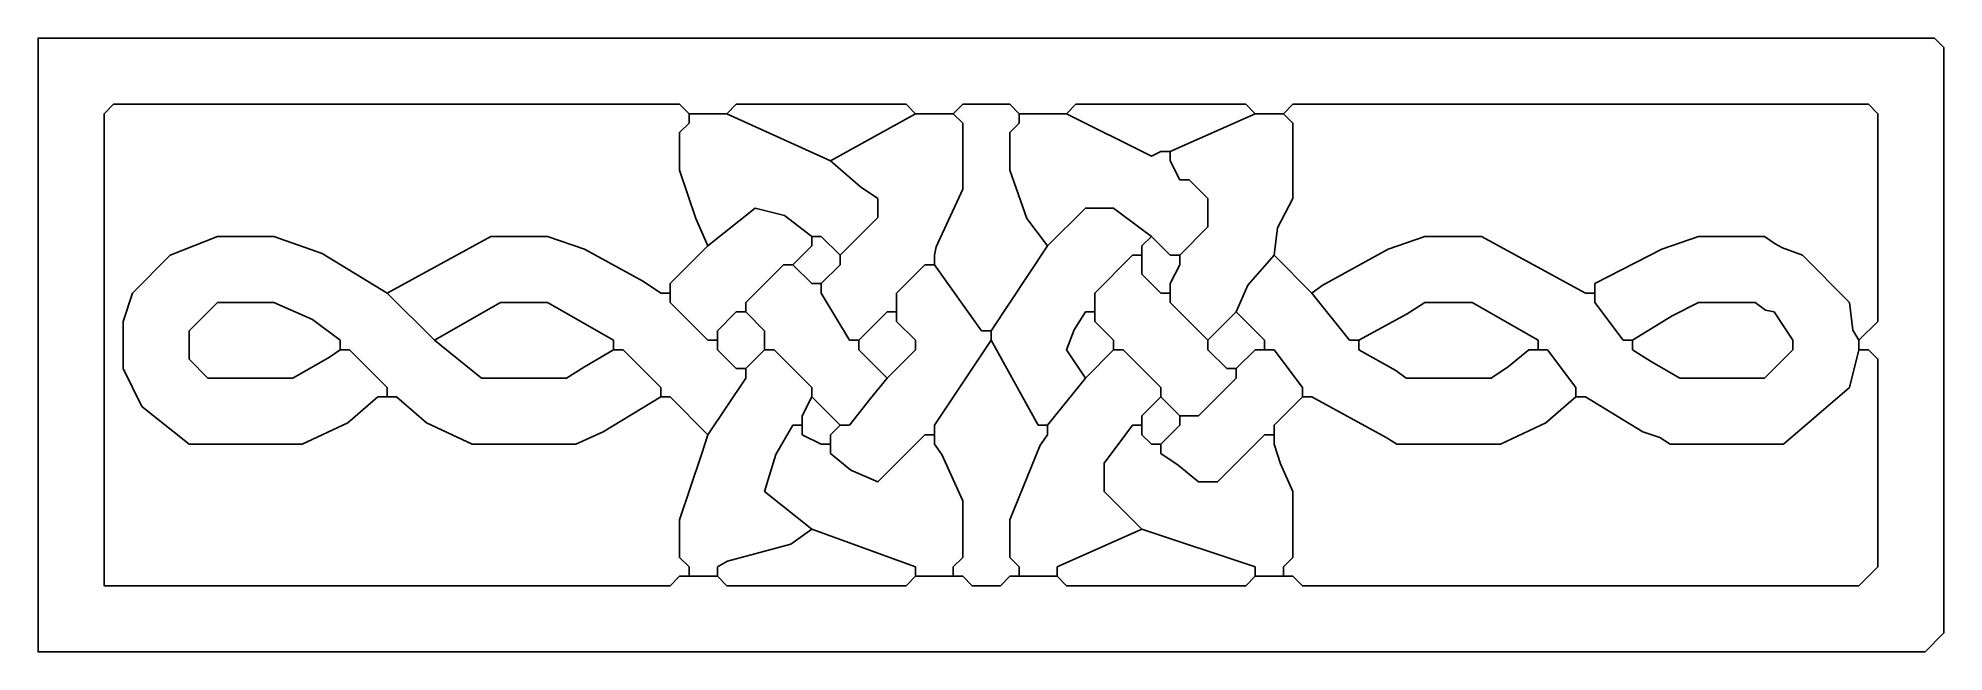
# Model space of a CAD drawing. Extents: x 25 to 5156, y 25 to 1676.
import ezdxf

# ---------------------------------------------------------------- set-up
doc = ezdxf.new("R2010")
doc.units = 0
doc.layers.get('0').update_dxf_attribs({"linetype": 'CONTINUOUS'})

msp = doc.modelspace()

# ---------------------------------------------------------------- linework, layer by layer
at = {"color": 7, "linetype": 'CONTINUOUS'}
for points in [[(25.4, 1651), (25.4, 1676.4), (50.8, 1676.4)], [(25.4, 50.8), (25.4, 1651)], [(50.8, 25.4), (5105.4, 25.4), (5156.2, 76.2), (5156.2, 1651), (5130.8, 1676.4), (50.8, 1676.4)], [(203.2, 228.6), (203.2, 1473.2), (228.6, 1498.6), (1752.6, 1498.6), (1778, 1473.2)], [(2387.6, 1473.2), (2362.2, 1498.6), (1905, 1498.6), (1879.6, 1473.2)], [(2667, 1473.2), (2641.6, 1498.6), (2514.6, 1498.6), (2489.2, 1473.2)], [(3302, 1473.2), (3276.6, 1498.6), (2819.4, 1498.6), (2794, 1473.2)], [(4927.6, 863.6), (4978.4, 914.4), (4978.4, 1473.2), (4953, 1498.6), (3403.6, 1498.6), (3378.2, 1473.2)], [(1828.8, 1117.6), (1795.78, 1191.26), (1752.6, 1320.8), (1752.6, 1422.4), (1778, 1447.8)], [(1803.4, 1473.2), (1778, 1473.2)], [(1778, 1447.8), (1778, 1473.2)], [(1879.6, 1473.2), (1803.4, 1473.2)], [(2159, 1346.2), (1879.6, 1473.2)], [(2159, 1346.2), (2387.6, 1473.2)], [(2489.2, 1473.2), (2387.6, 1473.2)], [(2438.4, 1092.2), (2443.48, 1115.06), (2514.6, 1270), (2514.6, 1447.8), (2489.2, 1473.2)], [(2743.2, 1117.6), (2687.32, 1191.26), (2641.6, 1320.8), (2641.6, 1422.4), (2667, 1447.8)], [(2692.4, 1473.2), (2667, 1473.2)], [(2667, 1447.8), (2667, 1473.2)], [(2794, 1473.2), (2692.4, 1473.2)], [(2794, 1473.2), (3022.6, 1358.9), (3048, 1371.6)], [(3073.4, 1371.6), (3302, 1473.2)], [(3378.2, 1473.2), (3302, 1473.2)], [(3352.8, 1092.2), (3361.765, 1166.159), (3403.6, 1244.6), (3403.6, 1447.8), (3378.2, 1473.2)], [(2184.4, 1092.2), (2286, 1193.8), (2286, 1244.6), (2239.772, 1276.096), (2159, 1346.2)], [(3073.4, 1371.6), (3048, 1371.6)], [(3073.4, 1346.2), (3073.4, 1371.6)], [(3098.8, 1092.2), (3175, 1168.4), (3175, 1244.6), (3124.2, 1295.4), (3098.8, 1295.4), (3073.4, 1346.2)], [(1828.8, 1117.6), (1955.8, 1219.2), (2034.54, 1198.88), (2108.2, 1143)], [(2743.2, 1117.6), (2844.8, 1219.2), (2921, 1219.2), (2994.66, 1163.32), (3022.6, 1143)], [(965.2, 990.6), (789.94, 1097.28), (660.4, 1143), (508, 1143), (381, 1092.2), (279.4, 990.6), (254, 914.4), (254, 787.4), (304.8, 685.8), (431.8, 584.2), (736.6, 584.2), (859.028, 641.096), (939.8, 711.2)], [(1701.8, 990.6), (1654.908, 1021.862), (1496.359, 1108.635), (1397, 1143), (1244.6, 1143), (965.2, 990.6)], [(2133.6, 1143), (2108.2, 1143)], [(2108.2, 1117.6), (2108.2, 1143)], [(2184.4, 1092.2), (2133.6, 1143)], [(2997.2, 1117.6), (3022.6, 1143)], [(3073.4, 1092.2), (3022.6, 1143)], [(4191, 990.6), (3911.6, 1143), (3759.2, 1143), (3659.841, 1108.635), (3482.34, 1010.92), (3454.4, 990.6)], [(4927.6, 863.6), (4911.165, 891.241), (4902.2, 965.2), (4775.2, 1092.2), (4721.86, 1112.52), (4701.54, 1122.68), (4673.6, 1143), (4495.8, 1143), (4396.441, 1108.635), (4216.4, 1016)], [(1727.2, 1016), (1828.8, 1117.6)], [(2057.4, 1066.8), (2108.2, 1117.6)], [(2133.6, 1016), (2184.4, 1066.8), (2184.4, 1092.2)], [(2438.4, 1066.8), (2438.4, 1092.2)], [(2590.8, 889), (2743.2, 1117.6)], [(2870.2, 965.2), (2870.2, 990.6), (2971.8, 1092.2)], [(2997.2, 1092.2), (2971.8, 1092.2)], [(2997.2, 1092.2), (2997.2, 1117.6)], [(2997.2, 1066.8), (2997.2, 1092.2)], [(3098.8, 1092.2), (3073.4, 1092.2)], [(3098.8, 1066.8), (3098.8, 1092.2)], [(3251.2, 939.8), (3282.696, 1011.428), (3352.8, 1092.2)], [(3454.4, 990.6), (3352.8, 1092.2)], [(1930.4, 965.2), (2032, 1066.8), (2057.4, 1066.8)], [(2108.2, 1016), (2057.4, 1066.8)], [(2336.8, 965.2), (2336.8, 990.6), (2413, 1066.8)], [(2438.4, 1066.8), (2413, 1066.8)], [(2565.4, 889), (2438.4, 1066.8)], [(3048, 990.6), (2997.2, 1041.4), (2997.2, 1066.8)], [(3073.4, 1016), (3098.8, 1066.8)], [(1092.2, 863.6), (965.2, 990.6)], [(1727.2, 990.6), (1701.8, 990.6)], [(1727.2, 990.6), (1727.2, 1016)], [(1727.2, 965.2), (1727.2, 990.6)], [(2133.6, 1016), (2108.2, 1016)], [(2133.6, 990.6), (2133.6, 1016)], [(2209.8, 863.6), (2133.6, 990.6)], [(3073.4, 990.6), (3048, 990.6)], [(3073.4, 990.6), (3073.4, 1016)], [(3073.4, 965.2), (3073.4, 990.6)], [(3556, 863.6), (3454.4, 990.6)], [(4216.4, 990.6), (4191, 990.6)], [(4216.4, 990.6), (4216.4, 1016)], [(4216.4, 965.2), (4216.4, 990.6)], [(838.2, 863.6), (764.54, 919.48), (660.4, 965.2), (508, 965.2), (431.8, 889), (431.8, 812.8), (482.6, 762), (711.2, 762), (810.26, 817.88), (838.2, 838.2)], [(1574.8, 863.6), (1397, 965.2), (1270, 965.2), (1092.2, 863.6)], [(1828.8, 863.6), (1727.2, 965.2)], [(1854.2, 889), (1905, 939.8)], [(1930.4, 939.8), (1905, 939.8)], [(1930.4, 939.8), (1930.4, 965.2)], [(1981.2, 863.6), (1981.2, 889), (1930.4, 939.8)], [(2235.2, 863.6), (2311.4, 939.8)], [(2336.8, 939.8), (2311.4, 939.8)], [(2336.8, 939.8), (2336.8, 965.2)], [(2336.8, 914.4), (2336.8, 939.8)], [(2844.8, 762), (2794, 838.2), (2814.32, 891.54), (2844.8, 939.8)], [(2870.2, 939.8), (2844.8, 939.8)], [(2870.2, 939.8), (2870.2, 965.2)], [(2870.2, 914.4), (2870.2, 939.8)], [(3175, 863.6), (3073.4, 965.2)], [(3175, 863.6), (3251.2, 939.8)], [(3327.4, 863.6), (3251.2, 939.8)], [(4064, 863.6), (3886.2, 965.2), (3759.2, 965.2), (3710.94, 934.72), (3581.4, 863.6)], [(4292.6, 863.6), (4216.4, 965.2)], [(4318, 838.2), (4366.26, 807.72), (4445, 762), (4673.6, 762), (4749.8, 838.2), (4749.8, 863.6), (4699, 939.8), (4676.14, 944.88), (4648.2, 965.2), (4495.8, 965.2), (4424.68, 929.64), (4318, 863.6)], [(1854.2, 863.6), (1854.2, 889)], [(2311.4, 762), (2387.6, 838.2), (2387.6, 863.6), (2336.8, 914.4)], [(2590.8, 889), (2565.4, 889)], [(2590.8, 863.6), (2590.8, 889)], [(2921, 863.6), (2870.2, 914.4)], [(838.2, 838.2), (838.2, 863.6)], [(863.6, 838.2), (838.2, 838.2)], [(965.2, 736.6), (863.6, 838.2)], [(1092.2, 863.6), (1219.2, 762), (1447.8, 762), (1496.06, 792.48), (1574.8, 838.2)], [(1574.8, 838.2), (1574.8, 863.6)], [(1600.2, 838.2), (1574.8, 838.2)], [(1701.8, 736.6), (1600.2, 838.2)], [(1854.2, 863.6), (1828.8, 863.6)], [(1854.2, 838.2), (1854.2, 863.6)], [(1905, 787.4), (1854.2, 838.2)], [(1930.4, 787.4), (1981.2, 838.2)], [(1981.2, 838.2), (1981.2, 863.6)], [(2006.6, 838.2), (1981.2, 838.2)], [(2108.2, 711.2), (2108.2, 736.6), (2006.6, 838.2)], [(2235.2, 863.6), (2209.8, 863.6)], [(2235.2, 838.2), (2235.2, 863.6)], [(2311.4, 762), (2235.2, 838.2)], [(2438.4, 635), (2590.8, 863.6)], [(2717.8, 635), (2590.8, 863.6)], [(2844.8, 762), (2921, 838.2)], [(2921, 838.2), (2921, 863.6)], [(2946.4, 838.2), (2921, 838.2)], [(3048, 711.2), (3048, 736.6), (2946.4, 838.2)], [(3225.8, 787.4), (3175, 838.2), (3175, 863.6)], [(3251.2, 787.4), (3302, 838.2)], [(3327.4, 838.2), (3302, 838.2)], [(3327.4, 838.2), (3327.4, 863.6)], [(3352.8, 838.2), (3327.4, 838.2)], [(3429, 736.6), (3352.8, 838.2)], [(3403.6, 228.6), (3429, 203.2), (4927.6, 203.2), (4978.4, 254), (4978.4, 812.8), (4953, 838.2)], [(3581.4, 863.6), (3556, 863.6)], [(3581.4, 838.2), (3581.4, 863.6)], [(3581.4, 838.2), (3680.46, 782.32), (3708.4, 762), (3937, 762), (3983.892, 793.262), (4038.6, 838.2)], [(4064, 838.2), (4038.6, 838.2)], [(4064, 838.2), (4064, 863.6)], [(4089.4, 838.2), (4064, 838.2)], [(4165.6, 736.6), (4089.4, 838.2)], [(4191, 711.2), (4345.94, 617.22), (4391.66, 601.98), (4419.6, 584.2), (4724.4, 584.2), (4902.2, 736.6), (4927.6, 838.2)], [(4318, 863.6), (4292.6, 863.6)], [(4318, 838.2), (4318, 863.6)], [(4927.6, 838.2), (4927.6, 863.6)], [(4953, 838.2), (4927.6, 838.2)], [(1930.4, 787.4), (1905, 787.4)], [(1930.4, 762), (1930.4, 787.4)], [(3251.2, 787.4), (3225.8, 787.4)], [(3251.2, 762), (3251.2, 787.4)], [(965.2, 711.2), (965.2, 736.6)], [(1701.8, 711.2), (1701.8, 736.6)], [(1828.8, 609.6), (1930.4, 762)], [(2184.4, 635), (2209.8, 635), (2266.462, 707.292), (2311.4, 762)], [(2743.2, 635), (2844.8, 762)], [(3124.2, 660.4), (3149.6, 660.4), (3251.2, 762)], [(3429, 711.2), (3429, 736.6)], [(4165.6, 711.2), (4165.6, 736.6)], [(965.2, 711.2), (939.8, 711.2)], [(990.6, 711.2), (965.2, 711.2)], [(990.6, 711.2), (1071.372, 641.096), (1193.8, 584.2), (1473.2, 584.2), (1546.86, 617.22), (1701.8, 711.2)], [(1727.2, 711.2), (1701.8, 711.2)], [(1828.8, 609.6), (1727.2, 711.2)], [(2082.8, 660.4), (2108.2, 711.2)], [(2184.4, 635), (2108.2, 711.2)], [(2997.2, 660.4), (3048, 711.2)], [(3098.8, 660.4), (3048, 711.2)], [(3352.8, 635), (3429, 711.2)], [(3454.4, 711.2), (3429, 711.2)], [(3454.4, 711.2), (3655.06, 601.98), (3683, 584.2), (3962.4, 584.2), (4084.828, 641.096), (4165.6, 711.2)], [(4191, 711.2), (4165.6, 711.2)], [(2108.2, 355.6), (1981.2, 457.2), (2011.68, 556.26), (2057.4, 635)], [(2082.8, 635), (2057.4, 635)], [(2082.8, 635), (2082.8, 660.4)], [(2082.8, 609.6), (2082.8, 635)], [(2159, 609.6), (2184.4, 635)], [(2438.4, 609.6), (2438.4, 635)], [(2743.2, 635), (2717.8, 635)], [(2743.2, 609.6), (2743.2, 635)], [(2997.2, 355.6), (2895.6, 457.2), (2895.6, 533.4), (2951.48, 607.06), (2971.8, 635)], [(2997.2, 635), (2971.8, 635)], [(2997.2, 635), (2997.2, 660.4)], [(2997.2, 609.6), (2997.2, 635)], [(3048, 584.2), (3098.8, 635)], [(3124.2, 660.4), (3098.8, 660.4)], [(3098.8, 635), (3098.8, 660.4)], [(3352.8, 609.6), (3352.8, 635)], [(1778, 254), (1752.6, 279.4), (1752.6, 381), (1811.02, 556.26), (1828.8, 609.6)], [(2133.6, 584.2), (2082.8, 609.6)], [(2159, 584.2), (2133.6, 584.2)], [(2159, 584.2), (2159, 609.6)], [(2159, 558.8), (2213.708, 513.862), (2286, 482.6), (2413, 609.6)], [(2159, 558.8), (2159, 584.2)], [(2438.4, 609.6), (2413, 609.6)], [(2438.4, 584.2), (2438.4, 609.6)], [(2489.2, 254), (2514.6, 279.4), (2514.6, 431.8), (2458.72, 556.26), (2438.4, 584.2)], [(2667, 254), (2641.6, 279.4), (2641.6, 381), (2722.88, 581.66), (2743.2, 609.6)], [(3022.6, 584.2), (2997.2, 609.6)], [(3048, 584.2), (3022.6, 584.2)], [(3048, 558.8), (3094.892, 527.538), (3149.6, 482.6), (3200.4, 482.6), (3327.4, 609.6)], [(3048, 558.8), (3048, 584.2)], [(3352.8, 609.6), (3327.4, 609.6)], [(3352.8, 584.2), (3352.8, 609.6)], [(3378.2, 254), (3403.6, 279.4), (3403.6, 457.2), (3370.58, 530.86), (3352.8, 584.2)], [(1854.2, 254), (1881.554, 269.631), (2052.32, 314.96), (2108.2, 355.6)], [(2387.6, 254), (2108.2, 355.6)], [(2768.6, 254), (2997.2, 355.6)], [(3302, 254), (2997.2, 355.6)], [(228.6, 203.2), (203.2, 203.2), (203.2, 228.6)], [(228.6, 203.2), (1727.2, 203.2), (1752.6, 228.6)], [(1778, 228.6), (1752.6, 228.6)], [(1778, 228.6), (1778, 254)], [(1803.4, 228.6), (1778, 228.6)], [(1828.8, 228.6), (1803.4, 228.6)], [(1854.2, 228.6), (1828.8, 228.6)], [(1854.2, 228.6), (1854.2, 254)], [(1854.2, 228.6), (1879.6, 203.2), (2362.2, 203.2), (2387.6, 228.6)], [(2387.6, 228.6), (2387.6, 254)], [(2413, 228.6), (2387.6, 228.6)], [(2463.8, 228.6), (2413, 228.6)], [(2489.2, 228.6), (2463.8, 228.6)], [(2489.2, 228.6), (2489.2, 254)], [(2514.6, 228.6), (2489.2, 228.6)], [(2514.6, 228.6), (2540, 203.2), (2616.2, 203.2), (2641.6, 228.6)], [(2667, 228.6), (2641.6, 228.6)], [(2667, 228.6), (2667, 254)], [(2692.4, 228.6), (2667, 228.6)], [(2743.2, 228.6), (2692.4, 228.6)], [(2768.6, 228.6), (2743.2, 228.6)], [(2768.6, 228.6), (2768.6, 254)], [(2768.6, 228.6), (2794, 203.2), (3276.6, 203.2), (3302, 228.6)], [(3302, 228.6), (3302, 254)], [(3327.4, 228.6), (3302, 228.6)], [(3352.8, 228.6), (3327.4, 228.6)], [(3378.2, 228.6), (3352.8, 228.6)], [(3378.2, 228.6), (3378.2, 254)], [(3403.6, 228.6), (3378.2, 228.6)], [(50.8, 25.4), (25.4, 25.4), (25.4, 50.8)]]:
    msp.add_lwpolyline(points, dxfattribs=at)

doc.saveas('drawing.dxf')
